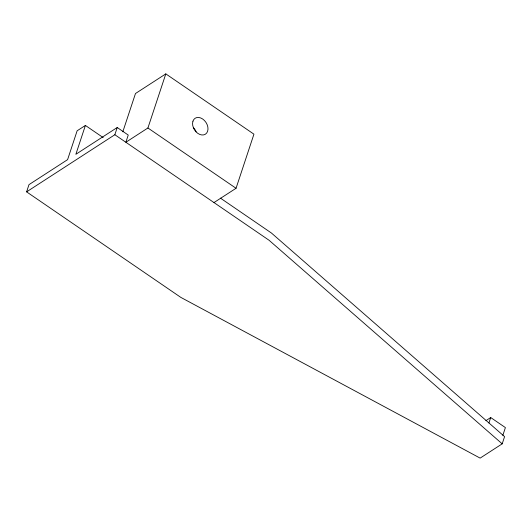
<?xml version="1.0" encoding="UTF-8"?>
<svg xmlns="http://www.w3.org/2000/svg" width="532" height="532" viewBox="0 0 532 532"><rect width="100%" height="100%" fill="white"/><g stroke="black" fill="none" stroke-linecap="round" stroke-linejoin="round"><path stroke-width="0.8" d="M220.454 198.143L271.453 233.043L504.582 436.626L502.195 443.841L480.13 458.118L180.82 297.388L26.6 191.859L28.987 184.644L67.591 159.653L77.133 130.792L85.406 125.439L103.175 137.595M85.406 125.439L75.863 154.293L117.226 127.514L128.245 135.055L125.858 142.263L147.916 127.986L165.811 73.882L253.937 134.177L236.048 188.281L213.984 202.566M26.6 191.859L114.846 134.729L117.226 127.514M122.812 131.81L135.48 93.519L165.811 73.882M488.921 422.947L490.71 417.54L505.4 427.588L502.846 435.316M485.889 420.666L490.71 417.54M147.916 127.986L236.048 188.281M114.846 134.729L269.066 240.258L502.195 443.841M193.462 127.693A9.49 6.85 57.1 0 1 196.135 131.81M192.943 121.19A9.49 6.85 57.1 0 0 201.894 134.975A9.49 6.85 57.1 0 0 206.024 122.48A9.49 6.85 57.1 0 0 192.943 121.19"/></g></svg>
